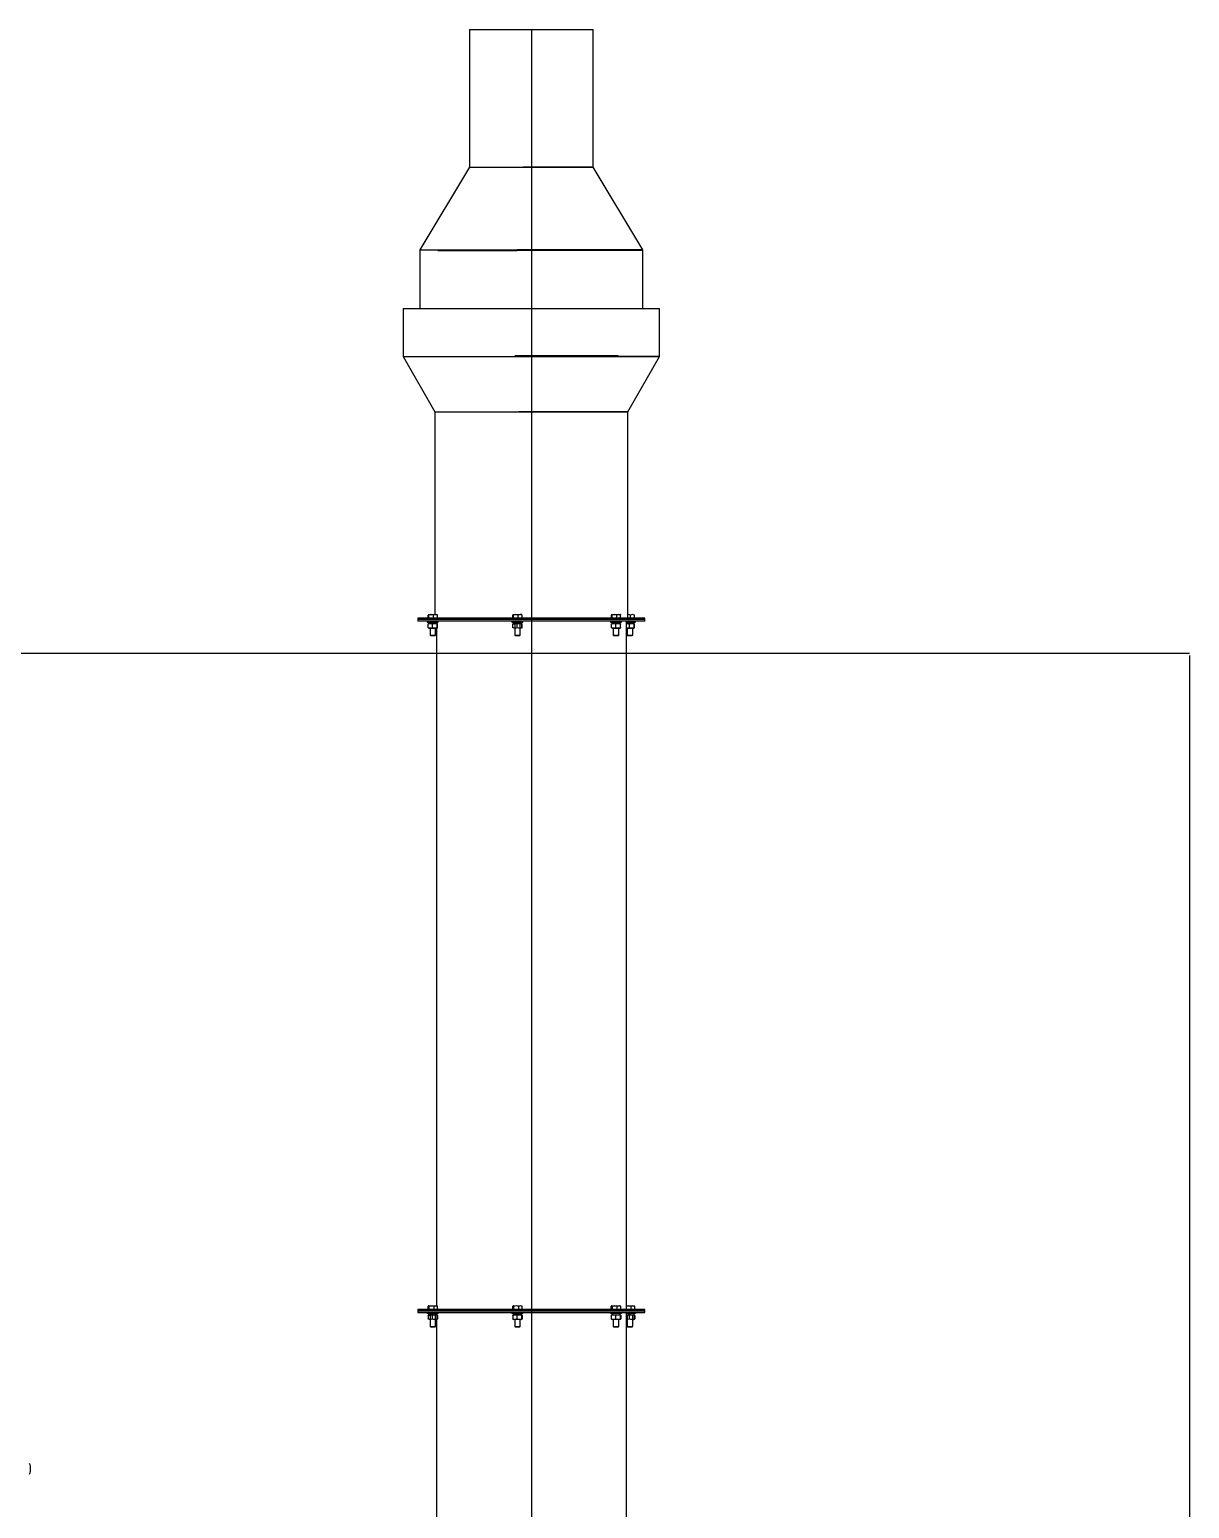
# Model space of a CAD drawing. Extents: x -681219 to -550379, y -242630 to -158199.
# Drawn here: x -623493 to -621309, y -171388 to -168604 of the extents above; entities that cross this region are included whole.
import ezdxf
from ezdxf.lldxf.tags import DXFTag

# ---------------------------------------------------------------- set-up
doc = ezdxf.new("R2010")
doc.units = 0
doc.header["$LTSCALE"] = 1000
doc.layers.get('0').update_dxf_attribs({"linetype": 'CONTINUOUS'})
for name, color, linetype in [('$TD_AUDIT_GENERATED_(2420)', 7, 'CONTINUOUS'), ('$TD_AUDIT_GENERATED_(2428)', 7, 'CONTINUOUS'), ('$TD_AUDIT_GENERATED_(2436)', 7, 'CONTINUOUS'), ('$TD_AUDIT_GENERATED_(2444)', 7, 'CONTINUOUS'), ('$TD_AUDIT_GENERATED_(244D)', 7, 'CONTINUOUS'), ('$TD_AUDIT_GENERATED_(245B)', 7, 'CONTINUOUS'), ('$TD_AUDIT_GENERATED_(462)', 7, 'CONTINUOUS'), ('8_GB93', 7, 'CONTINUOUS'), ('8_GB97.1', 7, 'CONTINUOUS'), ('M8_GB6170', 7, 'CONTINUOUS'), ('M8×25_GB5783', 7, 'CONTINUOUS'), ('SCTZ00281300A', 7, 'CONTINUOUS'), ('异径三通DN25×20_GB32', 7, 'CONTINUOUS')]:
    doc.layers.add(name, color=color, linetype=linetype)
tags = doc.linetypes.add('CENTER2', pattern=[28.575, 19.05, -3.175, 3.175, -3.175]).pattern_tags.tags
tags[10:11] = [DXFTag(74, 4), DXFTag(75, 0), DXFTag(340, '0'), DXFTag(46, 0.0), DXFTag(50, 0.0), DXFTag(44, 0.0), DXFTag(45, 0.0)]
tags[8:9] = [DXFTag(74, 4), DXFTag(75, 0), DXFTag(340, '0'), DXFTag(46, 0.0), DXFTag(50, 0.0), DXFTag(44, 0.0), DXFTag(45, 0.0)]
tags[6:7] = [DXFTag(74, 4), DXFTag(75, 0), DXFTag(340, '0'), DXFTag(46, 0.0), DXFTag(50, 0.0), DXFTag(44, 0.0), DXFTag(45, 0.0)]
tags[4:5] = [DXFTag(74, 4), DXFTag(75, 0), DXFTag(340, '0'), DXFTag(46, 0.0), DXFTag(50, 0.0), DXFTag(44, 0.0), DXFTag(45, 0.0)]

msp = doc.modelspace()

# ---------------------------------------------------------------- linework, layer by layer
at = {"layer": '$TD_AUDIT_GENERATED_(2420)', "color": 7, "linetype": 'Continuous'}
for p in [(-622729.6665, -169323.6344), (-622366.7865, -169712.4344)]:
    msp.add_line(p, (-622366.7865, -169323.6344), dxfattribs=at)
at = {"layer": '$TD_AUDIT_GENERATED_(2428)', "color": 7, "linetype": 'Continuous'}
for p, q in [((-622789.2825, -169219.9544), (-622579.596, -169219.9544)), ((-622789.2804, -169219.9544), (-622729.665, -169323.6344)), ((-622307.1705, -169219.9544), (-622579.596, -169219.9544)), ((-622384.5627, -169218.6624), (-622579.3036, -169218.6624)), ((-622366.788, -169323.6344), (-622307.1726, -169219.9544)), ((-622729.6642, -169323.6344), (-622571.838, -169323.6344)), ((-622366.787, -169323.6344), (-622571.838, -169323.6344))]:
    msp.add_line(p, q, dxfattribs=at)
at = {"layer": '$TD_AUDIT_GENERATED_(2436)', "color": 7, "linetype": 'Continuous'}
for p, q in [((-622789.2825, -169129.2344), (-622307.1705, -169129.2344)), ((-622789.2825, -169129.2344), (-622789.2825, -169219.9544)), ((-622307.1705, -169219.9544), (-622307.1705, -169129.2344)), ((-622789.2825, -169219.9544), (-622307.1705, -169219.9544))]:
    msp.add_line(p, q, dxfattribs=at)
at = {"layer": '$TD_AUDIT_GENERATED_(2444)', "color": 7, "linetype": 'Continuous'}
for p, q in [((-622758.1785, -169019.0744), (-622338.2745, -169019.0744)), ((-622758.1785, -169019.0744), (-622758.1785, -169129.2344)), ((-622338.2745, -169129.2344), (-622338.2745, -169019.0744))]:
    msp.add_line(p, q, dxfattribs=at)
at = {"layer": '$TD_AUDIT_GENERATED_(244D)', "color": 7, "linetype": 'Continuous'}
for p, q in [((-622664.8655, -168863.5544), (-622758.1767, -169019.0744)), ((-622664.8655, -168863.5544), (-622563.4053, -168863.5544)), ((-622431.5865, -168863.5544), (-622563.4053, -168863.5544)), ((-622338.2763, -169019.0744), (-622431.5875, -168863.5544)), ((-622758.1778, -169019.0744), (-622575.5483, -169019.0744)), ((-622724.4724, -169020.408), (-622575.2591, -169020.408)), ((-622338.2751, -169019.0744), (-622575.5483, -169019.0744)), ((-622340.5031, -169020.408), (-622575.2591, -169020.408))]:
    msp.add_line(p, q, dxfattribs=at)
at = {"layer": '$TD_AUDIT_GENERATED_(245B)', "color": 7, "linetype": 'Continuous'}
for p, q in [((-622664.8665, -168604.3544), (-622431.5865, -168604.3544)), ((-622664.8665, -168604.3544), (-622664.8665, -168863.5544)), ((-622431.5865, -168863.5544), (-622431.5865, -168604.3544)), ((-622664.8665, -168863.5544), (-622431.5865, -168863.5544))]:
    msp.add_line(p, q, dxfattribs=at)
at = {"layer": '$TD_AUDIT_GENERATED_(462)', "color": 7, "linetype": 'Continuous'}
for p, q in [((-622334.3865, -169712.4344), (-622762.0665, -169712.4344)), ((-622762.0665, -169712.4344), (-622762.0665, -169715.0264)), ((-622334.3865, -169715.0264), (-622762.0665, -169715.0264)), ((-622334.3865, -169715.0264), (-622762.0665, -169715.0264)), ((-622762.0665, -169715.0264), (-622762.0665, -169717.6184)), ((-622334.3865, -169717.6184), (-622762.0665, -169717.6184)), ((-622334.3865, -169715.0264), (-622334.3865, -169712.4344)), ((-622334.3865, -169717.6184), (-622334.3865, -169715.0264)), ((-622334.3865, -171013.6184), (-622762.0665, -171013.6184)), ((-622762.0665, -171013.6184), (-622762.0665, -171016.2104)), ((-622334.3865, -171016.2104), (-622762.0665, -171016.2104)), ((-622762.0665, -171016.2104), (-622334.3865, -171016.2104)), ((-622762.0665, -171016.2104), (-622762.0665, -171018.8024)), ((-622762.0665, -171018.8024), (-622334.3865, -171018.8024)), ((-622334.3865, -171016.2104), (-622334.3865, -171013.6184)), ((-622334.3865, -171018.8024), (-622334.3865, -171016.2104))]:
    msp.add_line(p, q, dxfattribs=at)
at = {"linetype": 'CENTER2', "ltscale": 20}
msp.add_line((-622548.2265, -168604.3544), (-622548.2265, -172463.5049), dxfattribs=at)
msp.add_line((-622729.6642, -169323.6344), (-622729.6642, -169706.1057))
at = {"color": 1}
for p, q in [((-627203.4709, -169778.1879), (-621309.2013, -169778.1879)), ((-621374.0118, -169778.1879), (-621374.0118, -169778.1879)), ((-621309.2013, -169782.4879), (-621309.2013, -176499.9419))]:
    msp.add_line(p, q, dxfattribs=at)
at = {"layer": '8_GB93', "color": 7, "linetype": 'Continuous'}
for p, q in [((-622741.7554, -169719.692), (-622741.7554, -169722.4136)), ((-622741.7554, -169722.4136), (-622725.8146, -169722.4136)), ((-622725.8146, -169722.4136), (-622725.8146, -169719.692)), ((-622582.3382, -169719.692), (-622582.3382, -169722.4136)), ((-622582.3382, -169722.4136), (-622566.3974, -169722.4136)), ((-622566.3974, -169722.4136), (-622566.3974, -169719.692)), ((-622396.7797, -169719.692), (-622396.7797, -169722.4136)), ((-622396.7797, -169722.4136), (-622380.8389, -169722.4136)), ((-622380.8389, -169722.4136), (-622380.8389, -169719.692)), ((-622354.6976, -169722.4136), (-622369.3785, -169722.4136)), ((-622354.6976, -169722.4136), (-622354.6976, -169719.692)), ((-622741.7554, -171020.876), (-622741.7554, -171023.5976)), ((-622725.8146, -171023.5976), (-622741.7554, -171023.5976)), ((-622725.8146, -171023.5976), (-622725.8146, -171020.876)), ((-622582.3382, -171020.876), (-622582.3382, -171023.5976)), ((-622566.3974, -171023.5976), (-622582.3382, -171023.5976)), ((-622566.3974, -171023.5976), (-622566.3974, -171020.876)), ((-622396.7797, -171020.876), (-622396.7797, -171023.5976)), ((-622396.7797, -171023.5976), (-622396.7419, -171023.5976)), ((-622396.3152, -171023.5976), (-622396.7419, -171023.5976)), ((-622396.3152, -171023.5976), (-622380.8389, -171023.5976)), ((-622380.8389, -171023.5976), (-622380.8389, -171020.876)), ((-622369.3785, -171023.5976), (-622365.9635, -171023.5976)), ((-622364.0991, -171023.5976), (-622354.6976, -171023.5976)), ((-622354.6976, -171023.5976), (-622354.6976, -171020.876))]:
    msp.add_line(p, q, dxfattribs=at)
for centre, major_axis, ratio, start_param, end_param in [((-622362.668, -169722.015), (-6.8019, -6.8019), 0.610816855, 4.96497423, 5.310751134), ((-622388.8093, -171021.2746), (-6.628, -6.628), 0.667892472, 5.251212715, 5.596989619), ((-622388.8093, -171023.199), (-6.628, -6.628), 0.667892472, 5.005489858, 5.351266762), ((-622362.668, -171021.2746), (-7.9534, -7.9534), 0.065344751, 4.727613939, 5.073390843), ((-622362.668, -171021.2746), (5.2376, 5.2376), 0.065344751, 1.560039865, 2.094525683), ((-622362.668, -171023.199), (7.9534, 7.9534), 0.065344751, 1.340298429, 1.686075333)]:
    msp.add_ellipse(centre, major_axis=major_axis, ratio=ratio, start_param=start_param, end_param=end_param, dxfattribs=at)
at = {"layer": '8_GB97.1', "color": 7, "linetype": 'Continuous'}
for p, q in [((-622744.153, -169717.6184), (-622744.153, -169719.692)), ((-622744.153, -169719.692), (-622723.417, -169719.692)), ((-622723.417, -169719.692), (-622723.417, -169717.6184)), ((-622584.7358, -169717.6184), (-622584.7358, -169719.692)), ((-622584.7358, -169719.692), (-622563.9998, -169719.692)), ((-622563.9998, -169719.692), (-622563.9998, -169717.6184)), ((-622399.1773, -169717.6184), (-622399.1773, -169719.692)), ((-622399.1773, -169719.692), (-622378.4413, -169719.692)), ((-622378.4413, -169719.692), (-622378.4413, -169717.6184)), ((-622369.3785, -169719.692), (-622352.3, -169719.692)), ((-622352.3, -169719.692), (-622352.3, -169717.6184)), ((-622744.153, -171018.8024), (-622744.153, -171020.876)), ((-622723.417, -171020.876), (-622723.417, -171018.8024)), ((-622584.7358, -171018.8024), (-622584.7358, -171020.876)), ((-622563.9998, -171020.876), (-622563.9998, -171018.8024)), ((-622399.1773, -171018.8024), (-622399.1773, -171020.876)), ((-622378.4413, -171020.876), (-622378.4413, -171018.8024)), ((-622352.3, -171020.876), (-622352.3, -171018.8024)), ((-622723.417, -171020.876), (-622744.153, -171020.876)), ((-622563.9998, -171020.876), (-622584.7358, -171020.876)), ((-622378.4413, -171020.876), (-622399.1773, -171020.876)), ((-622352.3, -171020.876), (-622369.3785, -171020.876))]:
    msp.add_line(p, q, dxfattribs=at)
at = {"layer": 'M8_GB6170', "color": 7, "linetype": 'Continuous'}
for p, q in [((-622742.4394, -169729.95), (-622742.4394, -169723.69)), ((-622741.3018, -169722.4136), (-622742.2652, -169722.9699)), ((-622742.2237, -169730.6941), (-622741.3018, -169731.2264)), ((-622741.3018, -169731.2264), (-622726.2682, -169731.2264)), ((-622734.2661, -169729.9501), (-622734.2661, -169723.6898)), ((-622725.3047, -169722.9699), (-622726.2682, -169722.4136)), ((-622726.2682, -169731.2264), (-622725.3463, -169730.6941)), ((-622725.6117, -169729.9501), (-622725.6117, -169723.6898)), ((-622725.1305, -169729.95), (-622725.1305, -169723.69)), ((-622583.022, -169729.9501), (-622583.022, -169723.6898)), ((-622581.8846, -169722.4136), (-622582.8021, -169722.9433)), ((-622574.8488, -169729.95), (-622574.8488, -169723.69)), ((-622566.851, -169731.2264), (-622565.9334, -169730.6966)), ((-622566.1946, -169729.9501), (-622566.1946, -169723.6898)), ((-622565.7135, -169729.9501), (-622565.7135, -169723.6898)), ((-622397.4636, -169729.9501), (-622397.4636, -169723.6898)), ((-622396.3261, -169722.4136), (-622397.2895, -169722.9699)), ((-622397.248, -169730.6941), (-622396.3261, -169731.2264)), ((-622396.3261, -169731.2264), (-622381.2925, -169731.2264)), ((-622389.2902, -169729.9501), (-622389.2902, -169723.6898)), ((-622380.329, -169722.9699), (-622381.2925, -169722.4136)), ((-622381.2925, -169731.2264), (-622380.3706, -169730.6941)), ((-622380.6359, -169729.95), (-622380.6359, -169723.69)), ((-622380.1549, -169729.9501), (-622380.1549, -169723.6898)), ((-622369.3785, -169731.2264), (-622355.1512, -169731.2264)), ((-622363.1492, -169729.9501), (-622363.1492, -169723.6898)), ((-622354.1877, -169722.9699), (-622355.1512, -169722.4136)), ((-622355.1512, -169731.2264), (-622354.2293, -169730.6941)), ((-622354.4947, -169729.9501), (-622354.4947, -169723.6898)), ((-622354.0135, -169729.95), (-622354.0135, -169723.69)), ((-622742.7703, -171024.8738), (-622742.7703, -171031.1341)), ((-622741.3018, -171023.5976), (-622742.2812, -171024.1631)), ((-622735.0508, -171024.874), (-622735.0508, -171031.134)), ((-622726.2682, -171032.4104), (-622725.2887, -171031.8449)), ((-622726.0655, -171024.8738), (-622726.0655, -171031.1341)), ((-622724.7997, -171024.8738), (-622724.7997, -171031.1341)), ((-622583.3532, -171024.8738), (-622583.3532, -171031.1341)), ((-622581.8846, -171023.5976), (-622582.9368, -171024.2051)), ((-622582.9014, -171031.8233), (-622581.8846, -171032.4104)), ((-622566.851, -171032.4104), (-622581.8846, -171032.4104)), ((-622575.6335, -171024.8738), (-622575.6335, -171031.1341)), ((-622565.7988, -171024.2051), (-622566.851, -171023.5976)), ((-622566.851, -171032.4104), (-622565.8342, -171031.8233)), ((-622566.6481, -171024.874), (-622566.6481, -171031.134)), ((-622565.3824, -171024.8738), (-622565.3824, -171031.1341)), ((-622397.7948, -171024.874), (-622397.7948, -171031.134)), ((-622396.3261, -171023.5976), (-622397.3783, -171024.2051)), ((-622397.3429, -171031.8233), (-622396.3261, -171032.4104)), ((-622381.2925, -171032.4104), (-622396.3261, -171032.4104)), ((-622390.0752, -171024.8738), (-622390.0752, -171031.1341)), ((-622380.2403, -171024.2051), (-622381.2925, -171023.5976)), ((-622381.2925, -171032.4104), (-622380.2756, -171031.8233)), ((-622381.0897, -171024.8738), (-622381.0897, -171031.1341)), ((-622379.8237, -171024.874), (-622379.8237, -171031.134)), ((-622363.9339, -171024.874), (-622363.9339, -171031.134)), ((-622355.1512, -171032.4104), (-622354.1717, -171031.8449)), ((-622354.9486, -171024.8738), (-622354.9486, -171031.1341)), ((-622353.6827, -171024.8738), (-622353.6827, -171031.1341))]:
    msp.add_line(p, q, dxfattribs=at)
for centre, radius, start, end in [((-622738.3526, -169734.5137), 11.5696, 69.316252, 110.6854804), ((-622738.3526, -169719.1263), 11.5696, 249.3144567, 290.683811), ((-622729.9389, -169735.8952), 12.9498, 70.4788026, 109.5211974), ((-622729.9389, -169717.7448), 12.9498, 250.4788026, 289.5211974), ((-622578.9356, -169734.5133), 11.5692, 69.3141266, 110.6841411), ((-622578.9356, -169719.1266), 11.5692, 249.3159219, 290.6858105), ((-622578.214, -169735.8665), 12.9226, 96.0202158, 109.5624627), ((-622578.214, -169717.7735), 12.9226, 250.4374794, 264.0097151), ((-622570.5215, -169735.8665), 12.9226, 70.4375373, 109.5640988), ((-622570.5215, -169717.7735), 12.9226, 250.4358434, 289.5625206), ((-622569.8, -169734.5133), 11.5692, 69.3158589, 86.937658), ((-622569.8, -169719.1266), 11.5692, 273.081625, 290.6840781), ((-622393.3769, -169734.5399), 11.5942, 69.3609229, 110.6390771), ((-622393.3769, -169719.1001), 11.5942, 249.3609229, 290.6390771), ((-622384.9632, -169735.8668), 12.9229, 70.4360923, 109.5622716), ((-622384.9632, -169717.7731), 12.9229, 250.4377862, 289.5638498), ((-622367.2356, -169719.1263), 11.5696, 259.1748355, 290.683811), ((-622367.2356, -169734.5137), 11.5696, 69.316252, 100.7892417), ((-622358.8219, -169735.8952), 12.9498, 70.4788026, 109.5211974), ((-622358.8219, -169717.7448), 12.9498, 250.4788026, 289.5211974), ((-622738.9107, -171034.4918), 10.3635, 68.1332978, 111.864868), ((-622738.9107, -171021.5161), 10.3635, 248.1352007, 291.8666335), ((-622737.0119, -171038.0268), 13.899, 98.2094605, 108.8578811), ((-622737.0119, -171017.9812), 13.899, 251.1420641, 261.8231917), ((-622730.558, -171038.0268), 13.899, 71.1421189, 108.8594569), ((-622730.558, -171017.9812), 13.899, 251.1404883, 288.8579359), ((-622728.6592, -171034.4918), 10.3635, 68.135132, 89.6771644), ((-622728.6592, -171021.5161), 10.3635, 270.3233086, 291.8647993), ((-622579.4933, -171034.5165), 10.3865, 68.1843635, 111.8156365), ((-622579.4933, -171021.4915), 10.3865, 248.1843635, 291.8156365), ((-622571.141, -171038.0271), 13.8993, 71.1406826, 108.8577416), ((-622571.141, -171017.9809), 13.8993, 251.1423132, 288.8592626), ((-622393.9349, -171034.4923), 10.3639, 68.1356139, 111.8662202), ((-622393.9349, -171021.5158), 10.3639, 248.1337111, 291.8644548), ((-622385.5825, -171038.0571), 13.9277, 71.1811405, 108.8188595), ((-622385.5825, -171017.9509), 13.9277, 251.1811405, 288.8188595), ((-622365.8949, -171038.0268), 13.899, 98.2094605, 104.6458686), ((-622365.8949, -171017.9812), 13.899, 255.3754454, 261.8231917), ((-622367.7937, -171021.5161), 10.3635, 261.0777448, 291.8666335), ((-622367.7937, -171034.4918), 10.3635, 68.1332978, 98.8849458), ((-622359.441, -171038.0268), 13.899, 71.1421189, 108.8594569), ((-622359.441, -171017.9812), 13.899, 251.1404883, 288.8579359), ((-622357.5422, -171034.4918), 10.3635, 68.135132, 89.6771644), ((-622357.5422, -171021.5161), 10.3635, 270.3233086, 291.8647993)]:
    msp.add_arc(centre, radius, start, end, dxfattribs=at)
for points, knots in [([(-622742.4394, -169723.69), (-622742.4001, -169723.4607), (-622742.3606, -169723.2718), (-622742.2871, -169723.0312), (-622742.2533, -169722.9629), (-622742.2192, -169722.9433)], [0, 0, 0, 0, 0.25, 0.25, 0.4594626113, 0.4594626113, 0.4594626113, 0.4594626113]), ([(-622742.2194, -169730.6965), (-622742.2329, -169730.6887), (-622742.2464, -169730.6734), (-622742.28, -169730.6166), (-622742.3002, -169730.5656), (-622742.3604, -169730.369), (-622742.4001, -169730.1796), (-622742.4394, -169729.95)], [0.5428389886, 0.5428389886, 0.5428389886, 0.5428389886, 0.625, 0.625, 0.75, 0.75, 1, 1, 1, 1]), ([(-622725.1305, -169723.69), (-622725.1698, -169723.4607), (-622725.2093, -169723.2718), (-622725.2893, -169723.01), (-622725.3297, -169722.938), (-622725.3911, -169722.9372), (-622725.4116, -169722.9548), (-622725.4523, -169723.0234), (-622725.4725, -169723.0743), (-622725.5327, -169723.2709), (-622725.5723, -169723.4603), (-622725.6117, -169723.6898)], [0, 0, 0, 0, 0.25, 0.25, 0.5, 0.5, 0.625, 0.625, 0.75, 0.75, 1, 1, 1, 1]), ([(-622725.6117, -169729.9501), (-622725.5724, -169730.1794), (-622725.5328, -169730.3683), (-622725.4528, -169730.6301), (-622725.4124, -169730.702), (-622725.3511, -169730.7028), (-622725.3305, -169730.6852), (-622725.2899, -169730.6166), (-622725.2697, -169730.5656), (-622725.2095, -169730.369), (-622725.1698, -169730.1796), (-622725.1305, -169729.95)], [0, 0, 0, 0, 0.25, 0.25, 0.5, 0.5, 0.625, 0.625, 0.75, 0.75, 1, 1, 1, 1]), ([(-622583.022, -169723.6898), (-622582.9831, -169723.4629), (-622582.9437, -169723.2738), (-622582.8634, -169723.01), (-622582.8222, -169722.9375), (-622582.7409, -169722.9373), (-622582.7005, -169723.0079), (-622582.6201, -169723.2699), (-622582.58, -169723.4615), (-622582.5409, -169723.6898)], [0, 0, 0, 0, 0.25, 0.25, 0.5, 0.5, 0.75, 0.75, 1, 1, 1, 1]), ([(-622582.5409, -169729.9501), (-622582.58, -169730.1785), (-622582.6201, -169730.3701), (-622582.7005, -169730.6321), (-622582.7409, -169730.7027), (-622582.8222, -169730.7025), (-622582.8634, -169730.6299), (-622582.9437, -169730.3662), (-622582.9831, -169730.1771), (-622583.022, -169729.9501)], [0, 0, 0, 0, 0.25, 0.25, 0.5, 0.5, 0.75, 0.75, 1, 1, 1, 1]), ([(-622565.7135, -169723.6898), (-622565.7527, -169723.4615), (-622565.7927, -169723.2699), (-622565.8731, -169723.0079), (-622565.9135, -169722.9373), (-622565.9948, -169722.9375), (-622566.036, -169723.01), (-622566.1163, -169723.2738), (-622566.1557, -169723.4629), (-622566.1946, -169723.6898)], [0, 0, 0, 0, 0.25, 0.25, 0.5, 0.5, 0.75, 0.75, 1, 1, 1, 1]), ([(-622566.1946, -169729.9501), (-622566.1557, -169730.1771), (-622566.1163, -169730.3662), (-622566.036, -169730.6299), (-622565.9948, -169730.7025), (-622565.9135, -169730.7027), (-622565.8731, -169730.6321), (-622565.7927, -169730.3701), (-622565.7527, -169730.1785), (-622565.7135, -169729.9501)], [0, 0, 0, 0, 0.25, 0.25, 0.5, 0.5, 0.75, 0.75, 1, 1, 1, 1]), ([(-622397.4636, -169723.6898), (-622397.4243, -169723.4606), (-622397.3848, -169723.2717), (-622397.3114, -169723.0312), (-622397.2776, -169722.9629), (-622397.2435, -169722.9433)], [0, 0, 0, 0, 0.25, 0.25, 0.4594394178, 0.4594394178, 0.4594394178, 0.4594394178]), ([(-622397.2437, -169730.6965), (-622397.2572, -169730.6887), (-622397.2706, -169730.6734), (-622397.3043, -169730.6166), (-622397.3245, -169730.5657), (-622397.3847, -169730.3691), (-622397.4243, -169730.1797), (-622397.4636, -169729.9501)], [0.5428621497, 0.5428621497, 0.5428621497, 0.5428621497, 0.625, 0.625, 0.75, 0.75, 1, 1, 1, 1]), ([(-622380.1549, -169723.6898), (-622380.1942, -169723.4606), (-622380.2338, -169723.2717), (-622380.3137, -169723.0099), (-622380.3541, -169722.938), (-622380.4154, -169722.9372), (-622380.4359, -169722.9548), (-622380.4766, -169723.0234), (-622380.4967, -169723.0743), (-622380.5569, -169723.271), (-622380.5966, -169723.4604), (-622380.6359, -169723.69)], [0, 0, 0, 0, 0.25, 0.25, 0.5, 0.5, 0.625, 0.625, 0.75, 0.75, 1, 1, 1, 1]), ([(-622380.6359, -169729.95), (-622380.5966, -169730.1793), (-622380.5571, -169730.3682), (-622380.4771, -169730.63), (-622380.4368, -169730.702), (-622380.3754, -169730.7028), (-622380.3549, -169730.6852), (-622380.3143, -169730.6166), (-622380.2941, -169730.5657), (-622380.2339, -169730.3691), (-622380.1943, -169730.1797), (-622380.1549, -169729.9501)], [0, 0, 0, 0, 0.25, 0.25, 0.5, 0.5, 0.625, 0.625, 0.75, 0.75, 1, 1, 1, 1]), ([(-622354.0135, -169723.69), (-622354.0528, -169723.4607), (-622354.0924, -169723.2718), (-622354.1723, -169723.01), (-622354.2127, -169722.938), (-622354.2741, -169722.9372), (-622354.2947, -169722.9548), (-622354.3353, -169723.0234), (-622354.3555, -169723.0743), (-622354.4157, -169723.2709), (-622354.4554, -169723.4603), (-622354.4947, -169723.6898)], [0, 0, 0, 0, 0.25, 0.25, 0.5, 0.5, 0.625, 0.625, 0.75, 0.75, 1, 1, 1, 1]), ([(-622354.4947, -169729.9501), (-622354.4554, -169730.1794), (-622354.4158, -169730.3683), (-622354.3359, -169730.6301), (-622354.2955, -169730.702), (-622354.2341, -169730.7028), (-622354.2136, -169730.6852), (-622354.1729, -169730.6166), (-622354.1527, -169730.5656), (-622354.0925, -169730.369), (-622354.0529, -169730.1796), (-622354.0135, -169729.95)], [0, 0, 0, 0, 0.25, 0.25, 0.5, 0.5, 0.625, 0.625, 0.75, 0.75, 1, 1, 1, 1]), ([(-622742.7703, -171024.8738), (-622742.668, -171024.6469), (-622742.5643, -171024.4578), (-622742.3529, -171024.194), (-622742.2445, -171024.1215), (-622742.0305, -171024.1213), (-622741.9243, -171024.1919), (-622741.7128, -171024.4539), (-622741.6073, -171024.6455), (-622741.5044, -171024.8738)], [0, 0, 0, 0, 0.25, 0.25, 0.5, 0.5, 0.75, 0.75, 1, 1, 1, 1]), ([(-622741.5044, -171031.1341), (-622741.6073, -171031.3625), (-622741.7128, -171031.5541), (-622741.9243, -171031.8161), (-622742.0305, -171031.8867), (-622742.2445, -171031.8865), (-622742.3529, -171031.8139), (-622742.5643, -171031.5502), (-622742.668, -171031.3611), (-622742.7703, -171031.1341)], [0, 0, 0, 0, 0.25, 0.25, 0.5, 0.5, 0.75, 0.75, 1, 1, 1, 1]), ([(-622724.7997, -171024.8738), (-622724.9026, -171024.6455), (-622725.0081, -171024.4539), (-622725.2195, -171024.1919), (-622725.3258, -171024.1213), (-622725.5397, -171024.1215), (-622725.6482, -171024.194), (-622725.8596, -171024.4578), (-622725.9632, -171024.6469), (-622726.0655, -171024.8738)], [0, 0, 0, 0, 0.25, 0.25, 0.5, 0.5, 0.75, 0.75, 1, 1, 1, 1]), ([(-622726.0655, -171031.1341), (-622725.9632, -171031.3611), (-622725.8596, -171031.5502), (-622725.6482, -171031.8139), (-622725.5397, -171031.8865), (-622725.3258, -171031.8867), (-622725.2195, -171031.8161), (-622725.0081, -171031.5541), (-622724.9026, -171031.3625), (-622724.7997, -171031.1341)], [0, 0, 0, 0, 0.25, 0.25, 0.5, 0.5, 0.75, 0.75, 1, 1, 1, 1]), ([(-622583.3532, -171024.8738), (-622583.2498, -171024.6446), (-622583.1457, -171024.4557), (-622582.9823, -171024.2523), (-622582.9237, -171024.1979), (-622582.8647, -171024.1637)], [0, 0, 0, 0, 0.25, 0.25, 0.3885208973, 0.3885208973, 0.3885208973, 0.3885208973]), ([(-622582.8642, -171031.8447), (-622582.8696, -171031.8416), (-622582.875, -171031.8384), (-622582.9339, -171031.8006), (-622582.987, -171031.7497), (-622583.1454, -171031.5531), (-622583.2497, -171031.3637), (-622583.3532, -171031.1341)], [0.6124124083, 0.6124124083, 0.6124124083, 0.6124124083, 0.625, 0.625, 0.75, 0.75, 1, 1, 1, 1]), ([(-622565.3824, -171024.8738), (-622565.4857, -171024.6446), (-622565.5898, -171024.4557), (-622565.8001, -171024.1939), (-622565.9064, -171024.122), (-622566.0678, -171024.1212), (-622566.1219, -171024.1388), (-622566.2288, -171024.2074), (-622566.2819, -171024.2583), (-622566.4403, -171024.455), (-622566.5446, -171024.6444), (-622566.6481, -171024.874)], [0, 0, 0, 0, 0.25, 0.25, 0.5, 0.5, 0.625, 0.625, 0.75, 0.75, 1, 1, 1, 1]), ([(-622566.6481, -171031.134), (-622566.5448, -171031.3633), (-622566.4407, -171031.5522), (-622566.2303, -171031.814), (-622566.124, -171031.886), (-622565.9626, -171031.8868), (-622565.9086, -171031.8692), (-622565.8016, -171031.8006), (-622565.7485, -171031.7497), (-622565.5902, -171031.5531), (-622565.4858, -171031.3637), (-622565.3824, -171031.1341)], [0, 0, 0, 0, 0.25, 0.25, 0.5, 0.5, 0.625, 0.625, 0.75, 0.75, 1, 1, 1, 1]), ([(-622397.7948, -171024.874), (-622397.6915, -171024.6447), (-622397.5874, -171024.4558), (-622397.4239, -171024.2523), (-622397.3652, -171024.1979), (-622397.3062, -171024.1637)], [0, 0, 0, 0, 0.25, 0.25, 0.3885438312, 0.3885438312, 0.3885438312, 0.3885438312]), ([(-622397.3058, -171031.8447), (-622397.3112, -171031.8416), (-622397.3166, -171031.8383), (-622397.3755, -171031.8006), (-622397.4286, -171031.7496), (-622397.587, -171031.553), (-622397.6913, -171031.3636), (-622397.7948, -171031.134)], [0.612389522, 0.612389522, 0.612389522, 0.612389522, 0.625, 0.625, 0.75, 0.75, 1, 1, 1, 1]), ([(-622379.8237, -171024.874), (-622379.9271, -171024.6447), (-622380.0312, -171024.4558), (-622380.2416, -171024.194), (-622380.3479, -171024.122), (-622380.5093, -171024.1212), (-622380.5634, -171024.1388), (-622380.6703, -171024.2074), (-622380.7235, -171024.2583), (-622380.8819, -171024.4549), (-622380.9862, -171024.6443), (-622381.0897, -171024.8738)], [0, 0, 0, 0, 0.25, 0.25, 0.5, 0.5, 0.625, 0.625, 0.75, 0.75, 1, 1, 1, 1]), ([(-622381.0897, -171031.1341), (-622380.9863, -171031.3634), (-622380.8822, -171031.5523), (-622380.6718, -171031.8141), (-622380.5656, -171031.886), (-622380.4041, -171031.8868), (-622380.35, -171031.8692), (-622380.2431, -171031.8006), (-622380.19, -171031.7496), (-622380.0316, -171031.553), (-622379.9272, -171031.3636), (-622379.8237, -171031.134)], [0, 0, 0, 0, 0.25, 0.25, 0.5, 0.5, 0.625, 0.625, 0.75, 0.75, 1, 1, 1, 1]), ([(-622353.6827, -171024.8738), (-622353.785, -171024.6469), (-622353.8887, -171024.4578), (-622354.1001, -171024.194), (-622354.2085, -171024.1215), (-622354.4224, -171024.1213), (-622354.5287, -171024.1919), (-622354.7402, -171024.4539), (-622354.8456, -171024.6455), (-622354.9486, -171024.8738)], [0, 0, 0, 0, 0.25, 0.25, 0.5, 0.5, 0.75, 0.75, 1, 1, 1, 1]), ([(-622354.9486, -171031.1341), (-622354.8456, -171031.3625), (-622354.7402, -171031.5541), (-622354.5287, -171031.8161), (-622354.4224, -171031.8867), (-622354.2085, -171031.8865), (-622354.1001, -171031.8139), (-622353.8887, -171031.5502), (-622353.785, -171031.3611), (-622353.6827, -171031.1341)], [0, 0, 0, 0, 0.25, 0.25, 0.5, 0.5, 0.75, 0.75, 1, 1, 1, 1])]:
    msp.add_open_spline(points, degree=3, knots=knots, dxfattribs=at)
at = {"layer": 'M8×25_GB5783', "color": 7, "linetype": 'Continuous'}
for p, q in [((-622742.4479, -169711.6568), (-622742.4479, -169706.2865)), ((-622742.4479, -169711.6568), (-622741.0891, -169711.6568)), ((-622741.3018, -169711.6568), (-622741.3018, -169712.4344)), ((-622741.0891, -169711.6568), (-622741.0891, -169706.2864)), ((-622741.0891, -169711.6568), (-622732.4262, -169711.6568)), ((-622736.7577, -169705.5656), (-622725.7154, -169705.5656)), ((-622732.4262, -169711.6568), (-622732.4262, -169706.2864)), ((-622732.4262, -169711.6568), (-622725.122, -169711.6568)), ((-622726.2682, -169712.4344), (-622726.2682, -169711.6568)), ((-622725.122, -169711.6568), (-622725.122, -169706.2865)), ((-622583.0305, -169711.6568), (-622583.0305, -169706.2864)), ((-622583.0305, -169711.6568), (-622581.672, -169711.6568)), ((-622582.4374, -169705.5656), (-622569.3571, -169705.5656)), ((-622581.8846, -169711.6568), (-622581.8846, -169712.4344)), ((-622581.672, -169711.6568), (-622581.672, -169706.2865)), ((-622581.672, -169711.6568), (-622573.0093, -169711.6568)), ((-622573.0093, -169711.6568), (-622573.0093, -169706.2864)), ((-622573.0093, -169711.6568), (-622565.705, -169711.6568)), ((-622566.2982, -169705.5656), (-622569.3571, -169705.5656)), ((-622566.851, -169712.4344), (-622566.851, -169711.6568)), ((-622565.705, -169711.6568), (-622565.705, -169706.2864)), ((-622397.472, -169711.6568), (-622397.472, -169706.2864)), ((-622397.472, -169711.6568), (-622396.1133, -169711.6568)), ((-622396.8789, -169705.5656), (-622396.966, -169705.6159)), ((-622396.7926, -169705.5656), (-622380.7397, -169705.5656)), ((-622396.3261, -169711.6568), (-622396.3261, -169712.4344)), ((-622396.1133, -169711.6568), (-622396.1133, -169706.2864)), ((-622396.1133, -169711.6568), (-622387.4506, -169711.6568)), ((-622387.4506, -169711.6568), (-622387.4506, -169706.2865)), ((-622387.4506, -169711.6568), (-622380.1466, -169711.6568)), ((-622381.2925, -169712.4344), (-622381.2925, -169711.6568)), ((-622380.6525, -169705.6159), (-622380.7397, -169705.5656)), ((-622380.1466, -169711.6568), (-622380.1466, -169706.2864)), ((-622366.7865, -169711.6568), (-622361.3093, -169711.6568)), ((-622361.3093, -169711.6568), (-622361.3093, -169706.2864)), ((-622361.3093, -169711.6568), (-622354.0051, -169711.6568)), ((-622355.1512, -169712.4344), (-622355.1512, -169711.6568)), ((-622354.0051, -169711.6568), (-622354.0051, -169706.2865)), ((-622738.969, -169731.2264), (-622738.969, -169744.1086)), ((-622728.601, -169744.1086), (-622728.601, -169731.2264)), ((-622579.5518, -169722.4136), (-622579.5518, -169744.1086)), ((-622569.1838, -169744.1086), (-622569.1838, -169722.4136)), ((-622393.9933, -169731.2264), (-622393.9933, -169744.1086)), ((-622383.6253, -169744.1086), (-622383.6253, -169731.2264)), ((-622367.852, -169731.2264), (-622367.852, -169744.1086)), ((-622357.484, -169744.1086), (-622357.484, -169731.2264)), ((-622738.969, -169744.1086), (-622728.601, -169744.1086)), ((-622738.969, -169744.1086), (-622738.2432, -169744.8344)), ((-622738.2432, -169744.8344), (-622729.3267, -169744.8344)), ((-622729.3267, -169744.8344), (-622728.601, -169744.1086)), ((-622579.5518, -169744.1086), (-622569.1838, -169744.1086)), ((-622579.5518, -169744.1086), (-622578.826, -169744.8344)), ((-622578.826, -169744.8344), (-622569.9095, -169744.8344)), ((-622569.9095, -169744.8344), (-622569.1838, -169744.1086)), ((-622393.9933, -169744.1086), (-622383.6253, -169744.1086)), ((-622393.9933, -169744.1086), (-622393.2675, -169744.8344)), ((-622393.2675, -169744.8344), (-622384.351, -169744.8344)), ((-622384.351, -169744.8344), (-622383.6253, -169744.1086)), ((-622367.852, -169744.1086), (-622357.484, -169744.1086)), ((-622367.852, -169744.1086), (-622367.1262, -169744.8344)), ((-622367.1262, -169744.8344), (-622358.2098, -169744.8344)), ((-622358.2098, -169744.8344), (-622357.484, -169744.1086)), ((-622742.7874, -171012.8408), (-622742.7874, -171007.4704)), ((-622742.7874, -171012.8408), (-622740.3685, -171012.8408)), ((-622741.8546, -171006.7496), (-622742.141, -171006.915)), ((-622741.5779, -171006.7496), (-622725.7154, -171006.7496)), ((-622741.3018, -171012.8408), (-622741.3018, -171013.6184)), ((-622740.3685, -171012.8408), (-622740.3685, -171007.4704)), ((-622740.3685, -171012.8408), (-622731.3661, -171012.8408)), ((-622731.3661, -171012.8408), (-622731.3661, -171007.4705)), ((-622731.3661, -171012.8408), (-622724.7826, -171012.8408)), ((-622726.2682, -171013.6184), (-622726.2682, -171012.8408)), ((-622725.4289, -171006.915), (-622725.7154, -171006.7496)), ((-622724.7826, -171012.8408), (-622724.7826, -171007.4704)), ((-622583.3704, -171012.8408), (-622583.3704, -171007.4705)), ((-622583.3704, -171012.8408), (-622580.9515, -171012.8408)), ((-622581.8846, -171012.8408), (-622581.8846, -171013.6184)), ((-622580.9515, -171012.8408), (-622580.9515, -171007.4704)), ((-622580.9515, -171012.8408), (-622571.9488, -171012.8408)), ((-622571.9488, -171012.8408), (-622571.9488, -171007.4704)), ((-622571.9488, -171012.8408), (-622565.3651, -171012.8408)), ((-622566.851, -171013.6184), (-622566.851, -171012.8408)), ((-622565.3651, -171012.8408), (-622565.3651, -171007.4705)), ((-622397.8117, -171012.8408), (-622397.8117, -171007.4704)), ((-622397.8117, -171012.8408), (-622395.3931, -171012.8408)), ((-622396.8789, -171006.7496), (-622383.0987, -171006.7496)), ((-622396.3261, -171012.8408), (-622396.3261, -171013.6184)), ((-622395.3931, -171012.8408), (-622395.3931, -171007.4705)), ((-622395.3931, -171012.8408), (-622386.3906, -171012.8408)), ((-622386.3906, -171012.8408), (-622386.3906, -171007.4704)), ((-622386.3906, -171012.8408), (-622379.8068, -171012.8408)), ((-622381.2925, -171013.6184), (-622381.2925, -171012.8408)), ((-622379.8068, -171012.8408), (-622379.8068, -171007.4704)), ((-622369.3785, -171006.7496), (-622354.5984, -171006.7496)), ((-622369.3785, -171012.8408), (-622369.2515, -171012.8408)), ((-622369.2515, -171012.8408), (-622369.2515, -171007.4704)), ((-622369.2515, -171012.8408), (-622360.2491, -171012.8408)), ((-622360.2491, -171012.8408), (-622360.2491, -171007.4705)), ((-622360.2491, -171012.8408), (-622353.6656, -171012.8408)), ((-622355.1512, -171013.6184), (-622355.1512, -171012.8408)), ((-622353.6656, -171012.8408), (-622353.6656, -171007.4704)), ((-622738.969, -171023.5976), (-622738.969, -171045.2926)), ((-622738.969, -171045.2926), (-622728.601, -171045.2926)), ((-622738.969, -171045.2926), (-622738.2432, -171046.0184)), ((-622738.2432, -171046.0184), (-622729.3267, -171046.0184)), ((-622729.3267, -171046.0184), (-622728.601, -171045.2926)), ((-622728.601, -171045.2926), (-622728.601, -171023.5976)), ((-622579.5518, -171032.4104), (-622579.5518, -171045.2926)), ((-622579.5518, -171045.2926), (-622569.1838, -171045.2926)), ((-622579.5518, -171045.2926), (-622578.826, -171046.0184)), ((-622578.826, -171046.0184), (-622569.9095, -171046.0184)), ((-622569.9095, -171046.0184), (-622569.1838, -171045.2926)), ((-622569.1838, -171045.2926), (-622569.1838, -171032.4104)), ((-622393.9933, -171032.4104), (-622393.9933, -171045.2926)), ((-622393.9933, -171045.2926), (-622383.6253, -171045.2926)), ((-622393.9933, -171045.2926), (-622393.2675, -171046.0184)), ((-622393.2675, -171046.0184), (-622384.351, -171046.0184)), ((-622384.351, -171046.0184), (-622383.6253, -171045.2926)), ((-622383.6253, -171045.2926), (-622383.6253, -171032.4104)), ((-622367.852, -171023.5976), (-622367.852, -171045.2926)), ((-622367.852, -171045.2926), (-622357.484, -171045.2926)), ((-622367.852, -171045.2926), (-622367.1262, -171046.0184)), ((-622367.1262, -171046.0184), (-622358.2098, -171046.0184)), ((-622358.2098, -171046.0184), (-622357.484, -171045.2926)), ((-622357.484, -171045.2926), (-622357.484, -171023.5976))]:
    msp.add_line(p, q, dxfattribs=at)
for centre, radius, start, end in [((-622738.7956, -169715.2457), 9.675, 67.8235495, 112.1783074), ((-622736.5785, -169720.0168), 14.4523, 90.7102815, 108.1859985), ((-622736.9386, -169720.0272), 14.4628, 71.8203606, 89.2833594), ((-622728.7743, -169715.2457), 9.675, 67.8216926, 112.1764505), ((-622730.9931, -169720.0272), 14.4628, 71.8203606, 89.2833594), ((-622577.3405, -169719.0256), 13.4553, 71.2224202, 108.7791455), ((-622569.189, -169716.0302), 10.4659, 90.9206088, 111.4089035), ((-622569.5269, -169716.0384), 10.4742, 68.5992759, 89.0712118), ((-622391.7821, -169719.0252), 13.455, 71.2205662, 108.7778681), ((-622383.7985, -169715.2454), 9.6747, 67.8232495, 112.1786075), ((-622365.8199, -169720.0168), 14.4523, 71.8140015, 89.2897185), ((-622357.6573, -169715.2457), 9.675, 67.8216926, 112.1764505), ((-622735.8675, -171021.2549), 14.5008, 71.9152239, 108.0832695), ((-622728.0742, -171014.686), 7.9309, 65.4781926, 114.5238676), ((-622576.266, -171022.3147), 15.5662, 90.6776893, 107.5176843), ((-622576.6325, -171022.3037), 15.5552, 72.4762938, 89.3283326), ((-622568.6571, -171014.6863), 7.9313, 65.4765773, 114.5213626), ((-622390.8916, -171021.2552), 14.501, 71.9169486, 108.0845581), ((-622382.9332, -171015.3826), 8.6346, 91.0980078, 113.6036718), ((-622383.2626, -171015.3753), 8.6273, 66.3867155, 88.9116049), ((-622364.7505, -171021.2549), 14.5008, 71.9152239, 108.0832695), ((-622356.9572, -171014.686), 7.9309, 65.4781926, 114.5238676)]:
    msp.add_arc(centre, radius, start, end, dxfattribs=at)
for points, knots in [([(-622741.0891, -169706.2864), (-622741.311, -169705.8472), (-622741.5362, -169705.5667), (-622741.825, -169705.5655), (-622741.883, -169705.5823), (-622741.9978, -169705.648), (-622742.0548, -169705.6968), (-622742.2248, -169705.8852), (-622742.3368, -169706.0666), (-622742.4479, -169706.2865)], [0, 0, 0, 0, 0.5, 0.5, 0.625, 0.625, 0.75, 0.75, 1, 1, 1, 1]), ([(-622726.4808, -169706.2864), (-622726.2589, -169705.8472), (-622726.0337, -169705.5667), (-622725.745, -169705.5655), (-622725.6869, -169705.5823), (-622725.5721, -169705.648), (-622725.5151, -169705.6968), (-622725.3451, -169705.8852), (-622725.2331, -169706.0666), (-622725.122, -169706.2865)], [0, 0, 0, 0, 0.5, 0.5, 0.625, 0.625, 0.75, 0.75, 1, 1, 1, 1]), ([(-622581.672, -169706.2865), (-622581.8938, -169705.8473), (-622582.119, -169705.5667), (-622582.4077, -169705.5654), (-622582.4658, -169705.5823), (-622582.5805, -169705.648), (-622582.6375, -169705.6967), (-622582.8075, -169705.8851), (-622582.9195, -169706.0665), (-622583.0305, -169706.2864)], [0, 0, 0, 0, 0.5, 0.5, 0.625, 0.625, 0.75, 0.75, 1, 1, 1, 1]), ([(-622396.7926, -169705.5656), (-622396.9075, -169705.5656), (-622397.0239, -169705.6351), (-622397.2508, -169705.8878), (-622397.3621, -169706.0689), (-622397.472, -169706.2864)], [0, 0, 0, 0, 0.5, 0.5, 1, 1, 1, 1]), ([(-622396.1133, -169706.2864), (-622396.2238, -169706.0676), (-622396.337, -169705.8842), (-622396.5638, -169705.6333), (-622396.6778, -169705.5656), (-622396.7926, -169705.5656)], [0, 0, 0, 0, 0.5, 0.5, 1, 1, 1, 1]), ([(-622380.8259, -169705.5656), (-622380.7111, -169705.5656), (-622380.5971, -169705.6333), (-622380.3702, -169705.8842), (-622380.2571, -169706.0676), (-622380.1466, -169706.2864)], [0, 0, 0, 0, 0.5, 0.5, 1, 1, 1, 1]), ([(-622741.5779, -171006.7496), (-622741.7824, -171006.7496), (-622741.9897, -171006.8191), (-622742.3937, -171007.0718), (-622742.5918, -171007.2529), (-622742.7874, -171007.4704)], [0, 0, 0, 0, 0.5, 0.5, 1, 1, 1, 1]), ([(-622740.3685, -171007.4704), (-622740.5652, -171007.2516), (-622740.7667, -171007.0682), (-622741.1705, -171006.8173), (-622741.3736, -171006.7496), (-622741.5779, -171006.7496)], [0, 0, 0, 0, 0.5, 0.5, 1, 1, 1, 1]), ([(-622725.992, -171006.7496), (-622725.7876, -171006.7496), (-622725.5846, -171006.8173), (-622725.1807, -171007.0682), (-622724.9793, -171007.2516), (-622724.7826, -171007.4704)], [0, 0, 0, 0, 0.5, 0.5, 1, 1, 1, 1]), ([(-622580.9515, -171007.4704), (-622581.3464, -171007.0312), (-622581.7473, -171006.7507), (-622582.2615, -171006.7495), (-622582.3648, -171006.7663), (-622582.5691, -171006.832), (-622582.6706, -171006.8808), (-622582.9733, -171007.0692), (-622583.1727, -171007.2506), (-622583.3704, -171007.4705)], [0, 0, 0, 0, 0.5, 0.5, 0.625, 0.625, 0.75, 0.75, 1, 1, 1, 1]), ([(-622395.3931, -171007.4705), (-622395.788, -171007.0313), (-622396.1888, -171006.7507), (-622396.7029, -171006.7494), (-622396.8062, -171006.7663), (-622397.0105, -171006.832), (-622397.112, -171006.8807), (-622397.4147, -171007.0691), (-622397.614, -171007.2505), (-622397.8117, -171007.4704)], [0, 0, 0, 0, 0.5, 0.5, 0.625, 0.625, 0.75, 0.75, 1, 1, 1, 1]), ([(-622380.4481, -171006.918), (-622380.4339, -171006.9262), (-622380.4198, -171006.9347), (-622380.2039, -171007.0691), (-622380.0045, -171007.2505), (-622379.8068, -171007.4704)], [0.7324905427, 0.7324905427, 0.7324905427, 0.7324905427, 0.75, 0.75, 1, 1, 1, 1]), ([(-622354.875, -171006.7496), (-622354.6705, -171006.7496), (-622354.4632, -171006.8191), (-622354.0593, -171007.0718), (-622353.8611, -171007.2529), (-622353.6656, -171007.4704)], [0, 0, 0, 0, 0.5, 0.5, 1, 1, 1, 1])]:
    msp.add_open_spline(points, degree=3, knots=knots, dxfattribs=at)
at = {"layer": 'SCTZ00281300A', "color": 7, "linetype": 'Continuous'}
for p, q in [((-622727.0745, -169731.2264), (-622727.0745, -171006.7496)), ((-622369.3785, -171013.6184), (-622369.3785, -169717.6184)), ((-622369.3785, -172314.8024), (-622369.3785, -171018.8024)), ((-622727.0745, -171031.5459), (-622727.0745, -172308.7112))]:
    msp.add_line(p, q, dxfattribs=at)
at = {"layer": '异径三通DN25×20_GB32', "color": 7, "linetype": 'Continuous'}
for start, end in [(0, 22.0541703), (337.9458297, 0)]:
    msp.add_arc((-623517.6345, -171313.3668), 26.568, start, end, dxfattribs=at)

doc.saveas('drawing.dxf')
